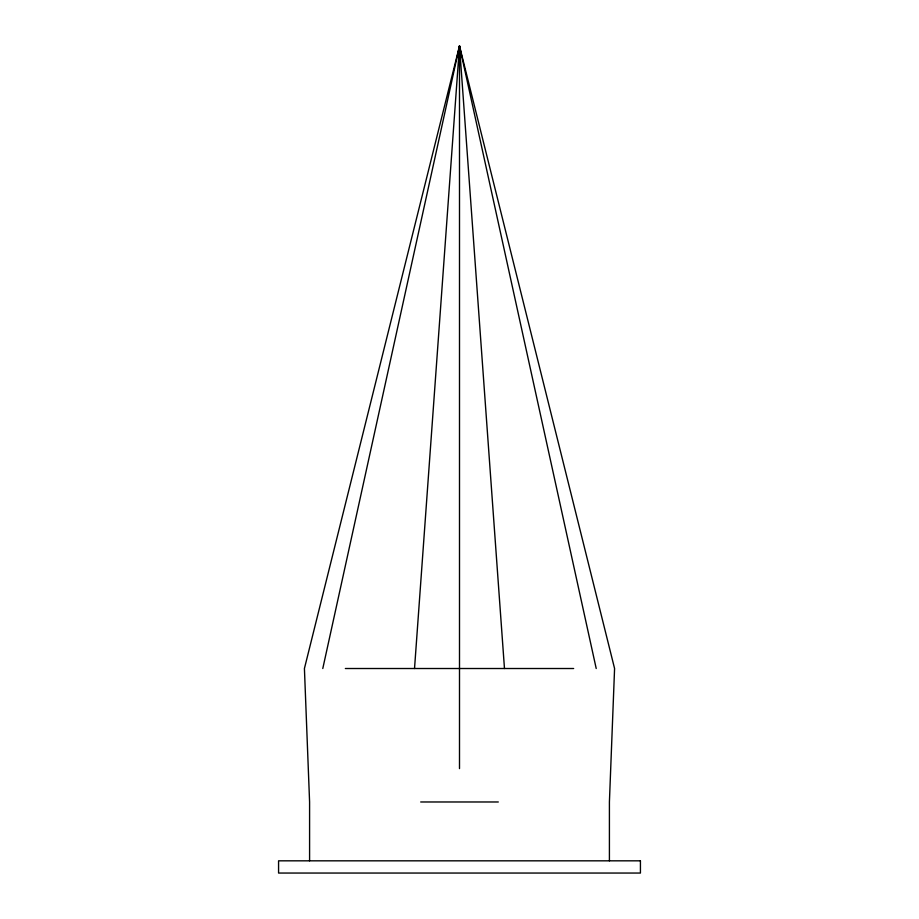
<?xml version="1.0" encoding="UTF-8"?>
<svg xmlns="http://www.w3.org/2000/svg" width="919" height="919" viewBox="0 0 919 919"><rect width="100%" height="100%" fill="white"/><g stroke="black" fill="none" stroke-linecap="round" stroke-linejoin="round"><path stroke-width="1.38" d="M414.526 668.515L459.5 45.95L614.581 668.515L609.412 801.977L609.412 860.827M322.787 668.515L459.5 45.95L596.213 668.515M504.474 668.515L459.5 45.95L304.419 668.515L309.588 801.977L309.588 860.827M345.349 668.515L573.651 668.515M420.695 801.977L498.305 801.977M459.5 45.95L459.5 768.606M640.428 860.827L278.572 860.827L278.572 873.05L640.428 873.05L640.428 860.827"/></g></svg>
